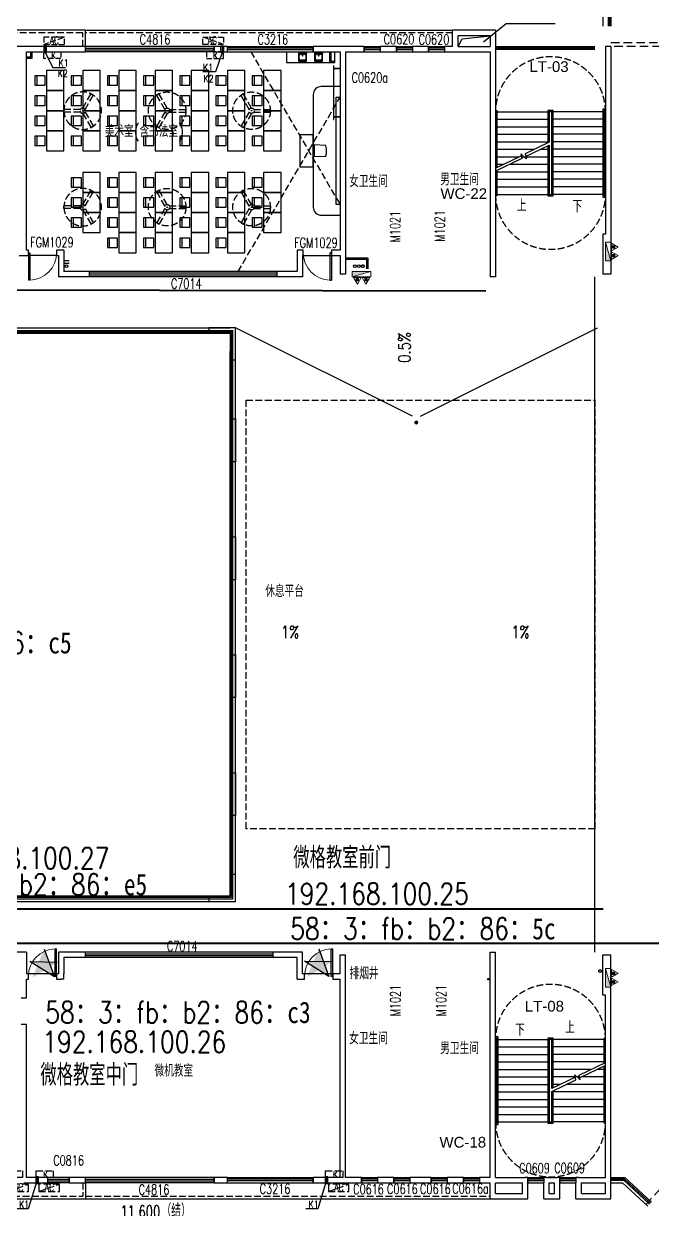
# Model space of a CAD drawing. Extents: x 447078 to 1776277, y 243534 to 519428.
# Drawn here: x 1266896 to 1290342, y 382452 to 426688 of the extents above; entities that cross this region are included whole.
import ezdxf

# ---------------------------------------------------------------- set-up
doc = ezdxf.new("R2010")
doc.units = 0
doc.header["$LTSCALE"] = 1000
doc.header["$MEASUREMENT"] = 0
for name, pattern in [('AP-02-RETAIL$0$DASH', [0.35, 0.25, -0.1]), ('CCDID0GLB00001', [30, 26.5, -1.5, 0.5, -1.5]), ('DASH', [0.35, 0.25, -0.1]), ('HIDDEN2', [4.7625, 3.175, -1.5875]), ('HIDDEN3', [1.905, 1.27, -0.635])]:
    doc.linetypes.add(name, pattern=pattern)
for name, color, linetype, lineweight in [('1#2#四层消火栓$0$P-HUDR-MISC', 13, 'Continuous', 25), ('1#2#四层消火栓$0$体育文娱中心3F消火栓$0$P-HUDR-MISC', 13, 'Continuous', 20), ('A桥架图层', 2, 'Continuous', 40), ('A门禁安装位置', 1, 'Continuous', 30)]:
    doc.layers.add(name, color=color, linetype=linetype, lineweight=lineweight)
for name, color, linetype in [('A-DOOR', 2, 'Continuous'), ('A-DRAI', 61, 'Continuous'), ('A-EQPM-MECH', 191, 'Continuous'), ('A-FIXT', 211, 'Continuous'), ('A-FIXT-DASH', 211, 'HIDDEN3'), ('A-FURN', 251, 'Continuous'), ('A-HOLE', 41, 'Continuous'), ('A-HOLE-DASH', 21, 'HIDDEN2'), ('A-HRAL', 104, 'Continuous'), ('A-HYDR', 1, 'CCDID0GLB00001'), ('A-OVER', 23, 'Continuous'), ('A-STRS', 2, 'Continuous'), ('A-WALL', 140, 'Continuous'), ('A-WIND', 2, 'Continuous'), ('A-WIND-IDEN', 4, 'Continuous'), ('G-0-XREF', 2, 'Continuous'), ('G-ANNO-NOTE', 80, 'Continuous'), ('X-连廊栏杆修改', 43, 'Continuous'), ('家具', 9, 'Continuous'), ('降板范围', 252, 'Continuous')]:
    doc.layers.add(name, color=color, linetype=linetype)
doc.styles.add('_TCH_DIM', font='SIMPLEX', dxfattribs={"bigfont": 'GBCBIG'})
doc.styles.add('_TCH_WINDOW', font='SIMPLEX', dxfattribs={"height": 3.5, "bigfont": 'GBCBIG'})
doc.styles.add('CCDI_T_G01', font='')
doc.styles.add('CCDI_T_G02', font='simplex.shx', dxfattribs={"width": 0.8, "bigfont": 'zjdz.shx'})
doc.styles.add('Note$0$CCDI-TOG-02', font='simplex.shx', dxfattribs={"width": 0.8, "bigfont": 'zjdz.shx'})
doc.styles.get('CCDI_T_G01').set_extended_font_data('Arial')

# ---------------------------------------------------------------- blocks, each defined once
blk = doc.blocks.new('3600-2')
at = {"layer": 'A-STRS'}
for p, q in [((-2050, -280), (-50, -280)), ((2050, -280), (50, -280)), ((-2050, -560), (-50, -560)), ((-2050, -840), (-50, -840)), ((2050, -560), (50, -560)), ((2050, -840), (50, -840)), ((-2050, -1120), (-50, -1120)), ((2050, -1120), (50, -1120)), ((-2050, -1400), (-50, -1400)), ((-2050, -1680), (-50, -1680)), ((1519, -1400), (50, -1400)), ((926, -1680), (50, -1680)), ((1083, -1680), (989, -1680)), ((2050, -1680), (1171, -1680)), ((2050, -1400), (1748, -1400)), ((-2050, -1960), (-50, -1960)), ((365, -1960), (50, -1960)), ((2050, -1960), (594, -1960)), ((-2050, -2240), (-50, -2240)), ((-2050, -2520), (-50, -2520)), ((2050, -2240), (50, -2240)), ((2050, -2520), (50, -2520)), ((-2050, -2800), (-50, -2800)), ((-2050, -3080), (-50, -3080)), ((2050, -2800), (50, -2800)), ((2050, -3080), (50, -3080)), ((-2050, -3360), (-50, -3360)), ((2050, -3360), (50, -3360))]:
    blk.add_line(p, q, dxfattribs=at)
for points in [[(-2050, -3460), (-1950, -3460), (-1950, -180), (-2050, -180)], [(-2050, -3410), (-2000, -3410), (-2000, -230), (-2050, -230)], [(100, -2088), (100, -230), (-100, -230), (-100, -3410), (100, -3410), (100, -2200)], [(50, -2113), (50, -280), (-50, -280), (-50, -3360), (50, -3360), (50, -2224)], [(2000, -1167), (2000, -230), (2050, -230)], [(50, -2224), (947, -1789), (912, -1605), (1105, -1793), (1071, -1617), (2050, -1142)], [(2050, -1254), (1091, -1719)], [(2050, -3410), (2000, -3410), (2000, -1278)], [(927, -1687), (50, -2113)]]:
    blk.add_lwpolyline(points, dxfattribs=at)
at = {"layer": 'A-STRS', "linetype": 'DASH'}
for centre, start, end in [((0, -280), 0, 180), ((0, -3360), 180, 0)]:
    blk.add_arc(centre, 2051, start, end, dxfattribs=at)
blk = doc.blocks.new('连廊2F')
at = {"layer": 'A-HRAL'}
for p, q in [((101066, 106373), (101066, 99123)), ((101116, 106373), (101116, 99123))]:
    blk.add_line(p, q, dxfattribs=at)
for points in [[(101166, 56123), (101665, 56123), (102644, 55209)], [(101166, 56073), (101646, 56073), (102610, 55173)]]:
    blk.add_lwpolyline(points, dxfattribs=at)
at = {"layer": 'A-OVER'}
blk.add_line((100866, 106373), (100866, 99123), dxfattribs=at)
at = {"layer": 'X-连廊栏杆修改'}
blk.add_line((101166, 106373), (101166, 99123), dxfattribs=at)
for points in [[(101166, 56173), (101685, 56173), (102678, 55246)], [(101166, 55973), (101606, 55973), (102542, 55100)]]:
    blk.add_lwpolyline(points, dxfattribs=at)
blk = doc.blocks.new('PSG-LG1')
at = {"layer": 'A-DRAI'}
for centre in [(34500, 8700), (34650, 8700), (43600, 8700), (54350, 8700), (54500, 8700), (23792, 5228), (18274, 2571), (29446, -4765), (29575, -4689), (35837, -15406), (35966, -15330)]:
    blk.add_circle(centre, 50, dxfattribs=at)
at = {"layer": 'A-HYDR'}
for centre in [(54650, 8700), (23663, 5151), (18145, 2495), (37450, -17600), (63500, -17600)]:
    blk.add_circle(centre, 50, dxfattribs=at)
at = {"layer": 'A-WALL'}
for points in [[(34800, 8500), (34800, 8900), (34400, 8900)], [(34750, 8500), (34750, 8850), (34400, 8850)], [(43700, 8900), (43500, 8900)], [(54850, 8600), (54850, 9000), (54000, 9000)], [(54800, 8600), (54800, 8950), (54000, 8950)], [(43700, 8800), (43500, 8800)], [(24013, 5143), (23626, 4914), (23473, 5172)], [(23988, 5186), (23643, 4982), (23516, 5198)], [(29591, -4513), (29203, -4741), (29330, -4957)], [(29616, -4556), (29272, -4759), (29373, -4931)], [(36128, -15402), (35740, -15630), (35613, -15415)], [(36103, -15358), (35758, -15562), (35656, -15389)], [(36128, -15402), (36103, -15358)]]:
    blk.add_lwpolyline(points, dxfattribs=at)
blk = doc.blocks.new('CHAIR4')
at = {"layer": 'A-FURN'}
for p, q in [((-449, 226), (0, 248)), ((0, 248), (0, -248)), ((-449, -226), (0, -248))]:
    blk.add_line(p, q, dxfattribs=at)
for centre, radius, start, end in [((267, 0), 767, 164.2925, 195.7075), ((-447, 201), 25, 92.8624, 164.2925), ((-447, -201), 25, 195.7075, 267.1376)]:
    blk.add_arc(centre, radius, start, end, dxfattribs=at)
blk = doc.blocks.new('YZ')
at = {"layer": 'A-FURN'}
blk.add_line((85, 175), (85, -175), dxfattribs=at)
blk.add_lwpolyline([(0, -175), (0, 175), (380, 175), (380, -175)], close=True, dxfattribs=at)
blk = doc.blocks.new('dfc-1')
at = {"layer": 'A-FURN', "linetype": 'DASH'}
for p, q in [((0, 100), (306, 630)), ((87, 50), (392, 580)), ((-87, 50), (-698, 50)), ((-87, -50), (-698, -50)), ((0, -100), (306, -630)), ((87, -50), (392, -580))]:
    blk.add_line(p, q, dxfattribs=at)
for radius in [700, 100, 10]:
    blk.add_circle((0, 0), radius, dxfattribs=at)
for start, end in [(55.904, 64.096), (175.904, 184.096), (295.904, 304.096)]:
    blk.add_arc((0, 0), 700, start, end, dxfattribs=at)
blk = doc.blocks.new('JSJ-JS')
at = {"layer": 'A-FURN'}
for points in [[(-6750, 3400), (-6100, 3400), (-6100, 2650), (-6750, 2650)], [(-5400, 3400), (-4750, 3400), (-4750, 2650), (-5400, 2650)], [(-4050, 3400), (-3400, 3400), (-3400, 2650), (-4050, 2650)], [(-2700, 3400), (-2050, 3400), (-2050, 2650), (-2700, 2650)], [(-8100, 2650), (-7450, 2650), (-7450, 1900), (-8100, 1900)], [(-6750, 2650), (-6100, 2650), (-6100, 1900), (-6750, 1900)], [(-5400, 2650), (-4750, 2650), (-4750, 1900), (-5400, 1900)], [(-4050, 2650), (-3400, 2650), (-3400, 1900), (-4050, 1900)], [(-2700, 2650), (-2050, 2650), (-2050, 1900), (-2700, 1900)], [(-1350, 2650), (-700, 2650), (-700, 1900), (-1350, 1900)], [(-8100, 1900), (-7450, 1900), (-7450, 1150), (-8100, 1150)], [(-6750, 1900), (-6100, 1900), (-6100, 1150), (-6750, 1150)], [(-5400, 1900), (-4750, 1900), (-4750, 1150), (-5400, 1150)], [(-4050, 1900), (-3400, 1900), (-3400, 1150), (-4050, 1150)], [(-2700, 1900), (-2050, 1900), (-2050, 1150), (-2700, 1150)], [(-1350, 1900), (-700, 1900), (-700, 1150), (-1350, 1150)], [(1500, 1600), (1350, 1600), (1350, -2400), (1500, -2400)], [(-8100, 1150), (-7450, 1150), (-7450, 400), (-8100, 400)], [(-6750, 1150), (-6100, 1150), (-6100, 400), (-6750, 400)], [(-5400, 1150), (-4750, 1150), (-4750, 400), (-5400, 400)], [(-4050, 1150), (-3400, 1150), (-3400, 400), (-4050, 400)], [(-2700, 1150), (-2050, 1150), (-2050, 400), (-2700, 400)], [(-1350, 1150), (-700, 1150), (-700, 400), (-1350, 400)], [(500, 200), (500, -1000), (0, -1000), (0, 200)], [(-9450, -400), (-8800, -400), (-8800, -1150), (-9450, -1150)], [(-8100, -400), (-7450, -400), (-7450, -1150), (-8100, -1150)], [(-6750, -400), (-6100, -400), (-6100, -1150), (-6750, -1150)], [(-5400, -400), (-4750, -400), (-4750, -1150), (-5400, -1150)], [(-4050, -400), (-3400, -400), (-3400, -1150), (-4050, -1150)], [(-2700, -400), (-2050, -400), (-2050, -1150), (-2700, -1150)], [(-1350, -400), (-700, -400), (-700, -1150), (-1350, -1150)], [(-9450, -1150), (-8800, -1150), (-8800, -1900), (-9450, -1900)], [(-8100, -1150), (-7450, -1150), (-7450, -1900), (-8100, -1900)], [(-6750, -1150), (-6100, -1150), (-6100, -1900), (-6750, -1900)], [(-5400, -1150), (-4750, -1150), (-4750, -1900), (-5400, -1900)], [(-4050, -1150), (-3400, -1150), (-3400, -1900), (-4050, -1900)], [(-2700, -1150), (-2050, -1150), (-2050, -1900), (-2700, -1900)], [(-1350, -1150), (-700, -1150), (-700, -1900), (-1350, -1900)], [(1250, -3575), (1250, -1575), (1270, -1575), (1270, -3575)], [(1500, -1685), (1500, -1665), (1270, -1665), (1270, -1685)], [(-9450, -1900), (-8800, -1900), (-8800, -2650), (-9450, -2650)], [(-8100, -1900), (-7450, -1900), (-7450, -2650), (-8100, -2650)], [(-6750, -1900), (-6100, -1900), (-6100, -2650), (-6750, -2650)], [(-5400, -1900), (-4750, -1900), (-4750, -2650), (-5400, -2650)], [(-4050, -1900), (-3400, -1900), (-3400, -2650), (-4050, -2650)], [(-2700, -1900), (-2050, -1900), (-2050, -2650), (-2700, -2650)], [(-1350, -1900), (-700, -1900), (-700, -2650), (-1350, -2650)], [(-9450, -2650), (-8800, -2650), (-8800, -3400), (-9450, -3400)], [(-8100, -2650), (-7450, -2650), (-7450, -3400), (-8100, -3400)], [(-6750, -2650), (-6100, -2650), (-6100, -3400), (-6750, -3400)], [(-5400, -2650), (-4750, -2650), (-4750, -3400), (-5400, -3400)], [(-4050, -2650), (-3400, -2650), (-3400, -3400), (-4050, -3400)], [(-2700, -2650), (-2050, -2650), (-2050, -3400), (-2700, -3400)], [(-1350, -2650), (-700, -2650), (-700, -3400), (-1350, -3400)], [(1500, -3485), (1500, -3465), (1270, -3465), (1270, -3485)]]:
    blk.add_lwpolyline(points, close=True, dxfattribs=at)
at = {"layer": '家具', "linetype": 'DASH'}
for points in [[(-2302, 4100), (1500, -2400)], [(-1834, -4100), (1500, 1600)]]:
    blk.add_lwpolyline(points, dxfattribs=at)
at = {"layer": '家具'}
blk.add_lwpolyline([(1500, -2800), (800, -2800, -0.414214), (500, -2500), (500, 1700, -0.414214), (800, 2000), (1500, 2000)], format="xyb", dxfattribs=at)
at = {"layer": 'A-FURN'}
for name, p in [('YZ', (-7180, 3025)), ('YZ', (-5830, 3025)), ('YZ', (-4480, 3025)), ('YZ', (-3130, 3025)), ('dfc-1', (-8100, 1700)), ('YZ', (-8530, 2275)), ('YZ', (-7180, 2275)), ('YZ', (-5830, 2275)), ('YZ', (-4480, 2275)), ('YZ', (-3130, 2275)), ('YZ', (-1780, 2275)), ('YZ', (-8530, 1525)), ('YZ', (-7180, 1525)), ('YZ', (-5830, 1525)), ('YZ', (-4480, 1525)), ('YZ', (-3130, 1525)), ('YZ', (-1780, 1525)), ('YZ', (-8530, 775)), ('YZ', (-7180, 775)), ('YZ', (-5830, 775)), ('YZ', (-4480, 775)), ('YZ', (-3130, 775)), ('YZ', (-1780, 775)), ('YZ', (-9880, -775)), ('YZ', (-8530, -775)), ('YZ', (-7180, -775)), ('YZ', (-5830, -775)), ('YZ', (-4480, -775)), ('YZ', (-3130, -775)), ('YZ', (-1780, -775)), ('dfc-1', (-8100, -1900)), ('YZ', (-9880, -1525)), ('YZ', (-8530, -1525)), ('YZ', (-7180, -1525)), ('YZ', (-5830, -1525)), ('YZ', (-4480, -1525)), ('YZ', (-3130, -1525)), ('YZ', (-1780, -1525)), ('YZ', (-9880, -2275)), ('YZ', (-8530, -2275)), ('YZ', (-7180, -2275)), ('YZ', (-5830, -2275)), ('YZ', (-4480, -2275)), ('YZ', (-3130, -2275)), ('YZ', (-1780, -2275)), ('YZ', (-9880, -3025)), ('YZ', (-8530, -3025)), ('YZ', (-7180, -3025)), ('YZ', (-5830, -3025)), ('YZ', (-4480, -3025)), ('YZ', (-3130, -3025)), ('YZ', (-1780, -3025))]:
    blk.add_blockref(name, p, dxfattribs=at)
at = {"layer": 'A-FURN', "xscale": -1}
for p in [(-4950, 1700), (-1800, 1700), (-4950, -1900), (-1800, -1900)]:
    blk.add_blockref('dfc-1', p, dxfattribs=at)
at = {"layer": 'A-FURN', "extrusion": (0, 0, -1), "xscale": 0.9000000059604611, "yscale": 0.9000000059604611, "zscale": -0.9000000059604613, "rotation": 359.9999175806988}
blk.add_blockref('CHAIR4', (-550, -400), dxfattribs=at)
blk = doc.blocks.new('sinks')
at = {"layer": 'A-FURN'}
for p, q in [((101861908, 17372404), (101861908, 17372383)), ((101861908, 17372154), (101861908, 17372383)), ((101861921, 17372192), (101861921, 17372404)), ((101861934, 17372336), (101861933, 17372330)), ((101861933, 17372330), (101861933, 17372324)), ((101861935, 17372342), (101861934, 17372336)), ((101861937, 17372348), (101861935, 17372342)), ((101861939, 17372353), (101861937, 17372348)), ((101861942, 17372358), (101861939, 17372353)), ((101861944, 17372361), (101861942, 17372358)), ((101861947, 17372364), (101861944, 17372361)), ((101861950, 17372366), (101861947, 17372364)), ((101861953, 17372368), (101861950, 17372366)), ((101861956, 17372370), (101861953, 17372368)), ((101861961, 17372371), (101861956, 17372370)), ((101861966, 17372372), (101861961, 17372371)), ((101861971, 17372373), (101861966, 17372372)), ((101861976, 17372374), (101861971, 17372373)), ((101861981, 17372374), (101861976, 17372374)), ((101861986, 17372374), (101861981, 17372374)), ((101861991, 17372375), (101861986, 17372374)), ((101861997, 17372375), (101861991, 17372375)), ((101862002, 17372375), (101861997, 17372375)), ((101862007, 17372376), (101862002, 17372375)), ((101862012, 17372376), (101862007, 17372376)), ((101862017, 17372376), (101862012, 17372376)), ((101862021, 17372376), (101862017, 17372376)), ((101862026, 17372376), (101862021, 17372376)), ((101862031, 17372376), (101862026, 17372376)), ((101862034, 17372376), (101862031, 17372376)), ((101862036, 17372376), (101862034, 17372376)), ((101862038, 17372376), (101862036, 17372376)), ((101862041, 17372376), (101862038, 17372376)), ((101862043, 17372376), (101862041, 17372376)), ((101862047, 17372376), (101862043, 17372376)), ((101862051, 17372376), (101862047, 17372376)), ((101862055, 17372376), (101862051, 17372376)), ((101862059, 17372376), (101862055, 17372376)), ((101862063, 17372375), (101862059, 17372376)), ((101862067, 17372375), (101862063, 17372375)), ((101862072, 17372374), (101862067, 17372375)), ((101862077, 17372374), (101862072, 17372374)), ((101862082, 17372373), (101862077, 17372374)), ((101862087, 17372373), (101862082, 17372373)), ((101862091, 17372373), (101862087, 17372373)), ((101862094, 17372372), (101862091, 17372373)), ((101862098, 17372371), (101862094, 17372372)), ((101862102, 17372371), (101862098, 17372371)), ((101862106, 17372369), (101862102, 17372371)), ((101862108, 17372368), (101862106, 17372369)), ((101862111, 17372367), (101862108, 17372368)), ((101862113, 17372365), (101862111, 17372367)), ((101862115, 17372363), (101862113, 17372365)), ((101862117, 17372361), (101862115, 17372363)), ((101862120, 17372359), (101862117, 17372361)), ((101862122, 17372357), (101862120, 17372359)), ((101862123, 17372354), (101862122, 17372357)), ((101862125, 17372352), (101862123, 17372354)), ((101862127, 17372349), (101862125, 17372352)), ((101862128, 17372345), (101862127, 17372349)), ((101862129, 17372342), (101862128, 17372345)), ((101862130, 17372338), (101862129, 17372342)), ((101862130, 17372334), (101862130, 17372338)), ((101862131, 17372330), (101862130, 17372334)), ((101862132, 17372326), (101862131, 17372330)), ((101862145, 17372192), (101862145, 17372404)), ((101862158, 17372404), (101862158, 17372154)), ((101862158, 17372154), (101861908, 17372154)), ((101861933, 17372318), (101861932, 17372312)), ((101861932, 17372312), (101861932, 17372306)), ((101861932, 17372306), (101861932, 17372300)), ((101861932, 17372300), (101861932, 17372294)), ((101861932, 17372294), (101861932, 17372287)), ((101861932, 17372287), (101861932, 17372281)), ((101861932, 17372281), (101861932, 17372275)), ((101861932, 17372275), (101861932, 17372269)), ((101861932, 17372269), (101861932, 17372263)), ((101861932, 17372263), (101861932, 17372257)), ((101861932, 17372257), (101861933, 17372252)), ((101861933, 17372324), (101861933, 17372318)), ((101861933, 17372252), (101861933, 17372246)), ((101861933, 17372246), (101861933, 17372240)), ((101861933, 17372240), (101861934, 17372236)), ((101861934, 17372236), (101861934, 17372232)), ((101861934, 17372232), (101861934, 17372228)), ((101861934, 17372228), (101861935, 17372224)), ((101861935, 17372224), (101861935, 17372220)), ((101861935, 17372220), (101861935, 17372217)), ((101861935, 17372217), (101861936, 17372214)), ((101861936, 17372214), (101861937, 17372211)), ((101861937, 17372211), (101861938, 17372208)), ((101861938, 17372208), (101861939, 17372206)), ((101861939, 17372206), (101861940, 17372204)), ((101861940, 17372204), (101861941, 17372202)), ((101861941, 17372202), (101861943, 17372200)), ((101861943, 17372200), (101861944, 17372199)), ((101861944, 17372199), (101861946, 17372197)), ((101861946, 17372197), (101861948, 17372195)), ((101862033, 17372167), (101861946, 17372167)), ((101861948, 17372195), (101861950, 17372193)), ((101861950, 17372193), (101861953, 17372191)), ((101861953, 17372191), (101861955, 17372190)), ((101861955, 17372190), (101861958, 17372189)), ((101861958, 17372189), (101861962, 17372187)), ((101861962, 17372187), (101861965, 17372186)), ((101861965, 17372186), (101861969, 17372186)), ((101861969, 17372186), (101861973, 17372185)), ((101861973, 17372185), (101861977, 17372185)), ((101861977, 17372185), (101861980, 17372184)), ((101861980, 17372184), (101861983, 17372184)), ((101861983, 17372184), (101861986, 17372183)), ((101861986, 17372183), (101861989, 17372183)), ((101861989, 17372183), (101861992, 17372182)), ((101861992, 17372182), (101861997, 17372182)), ((101861997, 17372182), (101862001, 17372182)), ((101862001, 17372182), (101862005, 17372181)), ((101862005, 17372181), (101862009, 17372181)), ((101862009, 17372181), (101862014, 17372181)), ((101862014, 17372181), (101862017, 17372181)), ((101862017, 17372181), (101862021, 17372181)), ((101862021, 17372181), (101862024, 17372180)), ((101862024, 17372180), (101862028, 17372180)), ((101862028, 17372180), (101862031, 17372180)), ((101862031, 17372180), (101862037, 17372180)), ((101862033, 17372167), (101862119, 17372167)), ((101862037, 17372180), (101862043, 17372180)), ((101862043, 17372180), (101862050, 17372180)), ((101862050, 17372180), (101862056, 17372181)), ((101862056, 17372181), (101862062, 17372181)), ((101862062, 17372181), (101862068, 17372182)), ((101862068, 17372182), (101862073, 17372183)), ((101862073, 17372183), (101862079, 17372183)), ((101862079, 17372183), (101862085, 17372184)), ((101862085, 17372184), (101862090, 17372185)), ((101862090, 17372185), (101862094, 17372185)), ((101862094, 17372185), (101862097, 17372185)), ((101862097, 17372185), (101862101, 17372186)), ((101862101, 17372186), (101862104, 17372187)), ((101862104, 17372187), (101862107, 17372188)), ((101862107, 17372188), (101862110, 17372189)), ((101862110, 17372189), (101862112, 17372190)), ((101862112, 17372190), (101862114, 17372192)), ((101862114, 17372192), (101862116, 17372193)), ((101862116, 17372193), (101862119, 17372195)), ((101862119, 17372195), (101862120, 17372197)), ((101862120, 17372197), (101862122, 17372198)), ((101862122, 17372198), (101862124, 17372200)), ((101862124, 17372200), (101862125, 17372202)), ((101862125, 17372202), (101862127, 17372204)), ((101862127, 17372204), (101862128, 17372207)), ((101862128, 17372207), (101862129, 17372210)), ((101862129, 17372210), (101862130, 17372212)), ((101862130, 17372215), (101862131, 17372218)), ((101862130, 17372212), (101862130, 17372215)), ((101862131, 17372222), (101862132, 17372226)), ((101862131, 17372218), (101862131, 17372222)), ((101862132, 17372321), (101862132, 17372326)), ((101862132, 17372317), (101862132, 17372321)), ((101862133, 17372312), (101862132, 17372317)), ((101862132, 17372234), (101862133, 17372238)), ((101862132, 17372230), (101862132, 17372234)), ((101862132, 17372226), (101862132, 17372230)), ((101862133, 17372307), (101862133, 17372312)), ((101862134, 17372300), (101862133, 17372307)), ((101862133, 17372252), (101862134, 17372255)), ((101862133, 17372248), (101862133, 17372252)), ((101862133, 17372245), (101862133, 17372248)), ((101862133, 17372241), (101862133, 17372245)), ((101862133, 17372238), (101862133, 17372241)), ((101862134, 17372292), (101862134, 17372300)), ((101862134, 17372284), (101862134, 17372292)), ((101862134, 17372276), (101862134, 17372284)), ((101862134, 17372268), (101862134, 17372276)), ((101862134, 17372266), (101862134, 17372268)), ((101862134, 17372263), (101862134, 17372266)), ((101862134, 17372260), (101862134, 17372263)), ((101862134, 17372258), (101862134, 17372260)), ((101862134, 17372255), (101862134, 17372258))]:
    blk.add_line(p, q, dxfattribs=at)
blk.add_lwpolyline([(101862158, 17372404), (101861908, 17372404)], dxfattribs=at)
for centre, radius in [((101862033, 17372330), 12.8), ((101862132, 17372383), 7.65)]:
    blk.add_circle(centre, radius, dxfattribs=at)
for centre, start, end in [((101861946, 17372192), 180, 270), ((101862119, 17372192), 270, 0)]:
    blk.add_arc(centre, 25.7, start, end, dxfattribs=at)
blk = doc.blocks.new('KTXT')
at = {"layer": 'A-EQPM-MECH', "linetype": 'DASH'}
blk.add_line((340603, 544837), (341368, 545104), dxfattribs=at)
for points in [[(341135, 545355), (340497, 545355), (340497, 545605), (341135, 545605)], [(340603, 544837), (341368, 544837), (341368, 545104), (340603, 545104)]]:
    blk.add_lwpolyline(points, close=True, dxfattribs=at)
at = {"layer": 'A-EQPM-MECH'}
blk.add_lwpolyline([(340486, 545130), (340586, 545130), (340586, 545380), (340486, 545380)], close=True, dxfattribs=at)
blk.add_lwpolyline([(340536, 545130), (340536, 545380)], dxfattribs=at)
at = {"layer": 'A-FIXT-DASH'}
blk.add_lwpolyline([(340536, 545257), (340205, 544189), (339758, 544189)], dxfattribs=at)
at = {"layer": 'A-EQPM-MECH', "style": 'Note$0$CCDI-TOG-02', "text_generation_flag": 4, "width": 0.8}
blk.add_text('K', height=200, dxfattribs=at).set_placement((340774, 545575))
at = {"layer": 'A-EQPM-MECH', "style": '_TCH_DIM', "width": 0.705882}
blk.add_text('AC', height=297.5, dxfattribs=at).set_placement((340820, 544837))
at = {"layer": 'A-FIXT-DASH', "style": 'CCDI_T_G02', "width": 0.8}
blk.add_text('K1', height=265.8, dxfattribs=at).set_placement((339862, 544216))
blk = doc.blocks.new('KT-SWSN')
at = {"layer": 'A-EQPM-MECH', "linetype": 'DASH', "ltscale": 0.8}
blk.add_line((934546, 493315), (935311, 493581), dxfattribs=at)
for points in [[(934546, 493315), (935311, 493315), (935311, 493581), (934546, 493581)], [(935183, 492788), (934546, 492788), (934546, 493038), (935183, 493038)]]:
    blk.add_lwpolyline(points, close=True, dxfattribs=at)
at = {"layer": 'A-EQPM-MECH'}
blk.add_lwpolyline([(934546, 493013), (934646, 493013), (934646, 493263), (934546, 493263)], close=True, dxfattribs=at)
blk.add_lwpolyline([(934596, 493263), (934596, 493013)], dxfattribs=at)
at = {"layer": 'A-FIXT-DASH'}
blk.add_lwpolyline([(934596, 493013), (934887, 492446), (935357, 492446)], dxfattribs=at)
at = {"layer": 'A-EQPM-MECH', "style": '_TCH_DIM', "width": 0.705882}
blk.add_text('AC', height=297.5, dxfattribs=at).set_placement((934762, 493315))
at = {"layer": 'A-EQPM-MECH', "style": 'Note$0$CCDI-TOG-02', "text_generation_flag": 4, "width": 0.8}
blk.add_text('K', height=200, dxfattribs=at).set_placement((934822, 493006))
at = {"layer": 'A-FIXT-DASH', "style": 'CCDI_T_G02', "width": 0.8}
blk.add_text('K1', height=265.8, dxfattribs=at).set_placement((935094, 492483))
blk = doc.blocks.new('bc-kty')
at = {"layer": 'A-EQPM-MECH', "linetype": 'DASH', "ltscale": 0.8}
blk.add_line((100, 176), (-665, 443), dxfattribs=at)
for points in [[(100, 176), (-665, 176), (-665, 443), (100, 443)], [(-538, -350), (100, -350), (100, -100), (-538, -100)]]:
    blk.add_lwpolyline(points, close=True, dxfattribs=at)
at = {"layer": 'A-EQPM-MECH'}
blk.add_lwpolyline([(100, -125), (0, -125), (0, 125), (100, 125)], close=True, dxfattribs=at)
blk.add_lwpolyline([(50, 125), (50, -125)], dxfattribs=at)
at = {"layer": 'A-FIXT-DASH'}
blk.add_lwpolyline([(50, -125), (-194, -849), (-664, -849)], dxfattribs=at)
at = {"layer": 'A-EQPM-MECH', "style": '_TCH_DIM', "width": 0.705882}
blk.add_text('AC', height=297.5, dxfattribs=at).set_placement((-487, 176))
at = {"layer": 'A-EQPM-MECH', "style": 'Note$0$CCDI-TOG-02', "text_generation_flag": 4, "width": 0.8}
blk.add_text('K', height=200, dxfattribs=at).set_placement((-284, -132))
at = {"layer": 'A-FIXT-DASH', "style": 'CCDI_T_G02', "width": 0.8}
blk.add_text('K1', height=265.8, dxfattribs=at).set_placement((-664, -812))
blk = doc.blocks.new('DI LOU')
at = {"layer": 'A-FIXT'}
h = blk.add_hatch(dxfattribs=at)
h.set_pattern_fill('ANSI31', color=256, scale=10)
h.set_pattern_definition([(45, (-842091.153, -1894175.001), (-11.22532015, 11.22532015), [])])
h.paths.add_polyline_path([(-50, 0, 1), (50, 0, 1)])
blk.add_circle((0, 0), 50, dxfattribs=at)
blk = doc.blocks.new('200X1200')
at = {"layer": 'X-连廊栏杆修改'}
blk.add_lwpolyline([(-800, 200), (800, 200), (800, 0), (-800, 0)], close=True, dxfattribs=at)
blk = doc.blocks.new('$TCHSYS$WIN2D')
for p, q in [((-0.5, 0.5), (0.5, 0.5)), ((-0.5, 0.5), (-0.5, -0.5)), ((0.5, 0.5), (0.5, -0.5)), ((0.5, 0.1667), (-0.5, 0.1667)), ((0.5, -0.1667), (-0.5, -0.1667)), ((-0.5, -0.5), (0.5, -0.5))]:
    blk.add_line(p, q)
blk = doc.blocks.new('$DorLib2D$00000001')
for p, q in [((0.45, 0.975), (0.5, 0.975)), ((0.45, 0), (0.45, 0.975)), ((0.5, 0), (0.5, 0.975)), ((0.5, 0), (0.45, 0))]:
    blk.add_line(p, q)
at = {"lineweight": 13}
blk.add_arc((0.475, 0), 0.975, 91.4693, 180, dxfattribs=at)
blk = doc.blocks.new('1#2#四层消火栓$0$体育文娱中心3F消火栓$0$A$C59133534')
at = {"layer": '1#2#四层消火栓$0$体育文娱中心3F消火栓$0$P-HUDR-MISC', "ltscale": 5}
blk.add_hatch(color=256, dxfattribs=at).paths.add_polyline_path([(50, 0), (-650, 200), (-650, 0)])
at = {"layer": '1#2#四层消火栓$0$体育文娱中心3F消火栓$0$P-HUDR-MISC'}
h = blk.add_hatch(dxfattribs=at)
h.set_pattern_fill('JIS_WOOD', color=256, scale=20, style=0)
h.set_pattern_definition([(45, (39.371, -152.983), (-10, 10), [])])
h.paths.add_polyline_path([(-410.5, 259), (-410.5, 350), (-501.5, 350), (-501.5, 259)])
h = blk.add_hatch(dxfattribs=at)
h.set_pattern_fill('JIS_WOOD', color=256, scale=20, style=0)
h.set_pattern_definition([(45, (360.371, -152.983), (-10, 10), [])])
h.paths.add_polyline_path([(-89.5, 259), (-89.5, 350), (-180.5, 350), (-180.5, 259)])
for p, q in [((-456, 469), (-595, 228)), ((-456, 469), (-317, 228)), ((-135, 469), (-274, 228)), ((-135, 469), (4, 228)), ((-650, 200), (50, 0)), ((-595, 228), (-317, 228)), ((-501.5, 259), (-501.5, 350)), ((-501.5, 350), (-410.5, 350)), ((-501.5, 259), (-410.5, 259)), ((-410.5, 259), (-410.5, 350)), ((-274, 228), (4, 228)), ((-180.5, 259), (-180.5, 350)), ((-180.5, 350), (-89.5, 350)), ((-180.5, 259), (-89.5, 259)), ((-89.5, 259), (-89.5, 350))]:
    blk.add_line(p, q, dxfattribs=at)
at = {"layer": '1#2#四层消火栓$0$体育文娱中心3F消火栓$0$P-HUDR-MISC', "ltscale": 5}
blk.add_lwpolyline([(-650, 200), (50, 200), (50, 0), (-650, 0)], close=True, dxfattribs=at)
blk = doc.blocks.new('1#2#四层消火栓')
at = {"layer": '1#2#四层消火栓$0$P-HUDR-MISC', "ltscale": 0.1, "xscale": -1}
for p, rotation in [((1288596, 418491), 270), ((1279796, 417441), 180), ((1288596, 391391), 270)]:
    blk.add_blockref('1#2#四层消火栓$0$体育文娱中心3F消火栓$0$A$C59133534', p, dxfattribs=dict(at, rotation=rotation))
blk = doc.blocks.new('门禁点位')
at = {"layer": 'A门禁安装位置'}
h = blk.add_hatch(color=256, dxfattribs=at)
h.paths.add_polyline_path([(-211491, 79015), (-211665, 79485), (-211858, 79022)])
h.paths.add_polyline_path([(-211858, 79022), (-211926, 78858), (-211670, 78698), (-211429, 78847), (-211491, 79015)])
h.paths.add_polyline_path([(-211429, 78847), (-211165, 79009), (-211491, 79015), (-211429, 78847)])
h.paths.add_polyline_path([(-211670, 78698), (-211285, 78457), (-211429, 78847)])
h.paths.add_polyline_path([(-211926, 78858), (-212105, 78430), (-211670, 78698)])
h.paths.add_polyline_path([(-211858, 79022), (-212198, 79028), (-211926, 78858)])
for p, q in [((-211665, 79485), (-211285, 78457)), ((-212198, 79028), (-211165, 79009)), ((-211285, 78457), (-212198, 79028))]:
    blk.add_line(p, q, dxfattribs=at)

msp = doc.modelspace()

# ---------------------------------------------------------------- linework, layer by layer
at = {"layer": 'A-DOOR'}
for p, q in [((1268120.6, 418041.4), (1267070.6, 418041.4)), ((1277320.6, 418041.4), (1278370.6, 418041.4)), ((1268120.6, 391241.4), (1267070.6, 391241.4)), ((1278420.6, 391241.4), (1277370.6, 391241.4))]:
    msp.add_line(p, q, dxfattribs=at)
at = {"layer": 'A-FIXT'}
for p, q in [((1281395, 412041.7), (1274795.6, 415341.4)), ((1281695, 412041.7), (1288294.5, 415341.4)), ((1284295.7, 391053.2), (1284195.7, 391053.2)), ((1284195.7, 391053.2), (1284195.7, 391028.2)), ((1284295.7, 391028.2), (1284295.7, 391053.2)), ((1284195.7, 391028.2), (1284295.7, 391028.2))]:
    msp.add_line(p, q, dxfattribs=at)
msp.add_lwpolyline([(1288195.6, 392041.4), (1288195.6, 417241.4)], dxfattribs=at)
for points in [[(1281449.4, 414921.5, 0, 0, 0), (1281449.4, 413903.9, 60, 0, 0), (1281449.4, 413723.9, 0, 0, 0)], [(1276189.9, 403636.9, 0, 0, 0), (1277207.5, 403636.9, 60, 0, 0), (1277387.5, 403636.9, 0, 0, 0)], [(1285966.5, 403636.9, 0, 0, 0), (1284948.9, 403636.9, 60, 0, 0), (1284768.9, 403636.9, 0, 0, 0)]]:
    msp.add_lwpolyline(points, format="xyseb", dxfattribs=at)
at = {"layer": 'A-FURN'}
msp.add_lwpolyline([(1276695.6, 425641.4), (1276695.6, 425241.4), (1278495.6, 425241.4), (1278495.6, 425641.4)], dxfattribs=at)
at = {"layer": 'A-HOLE'}
msp.add_lwpolyline([(1283095.6, 425841.5), (1283245, 426128.1), (1284295.6, 426241.4)], dxfattribs=at)
at = {"layer": 'A-HOLE-DASH', "ltscale": 0.1}
for points in [[(1288795.6, 425991.4), (1292095.6, 425991.4)], [(1292095.6, 425841.4), (1288795.6, 425841.4)], [(1290098, 382636.2), (1292695.6, 385419.6)]]:
    msp.add_lwpolyline(points, dxfattribs=at)
at = {"layer": 'A-HRAL'}
for points in [[(1284495.6, 425791.4), (1288195.6, 425791.4)], [(1284495.6, 425741.4), (1288195.6, 425741.4)], [(1258195.6, 415241.4), (1274695.6, 415241.4)], [(1258195.6, 415191.4), (1274645.6, 415191.4)], [(1274645.6, 394091.4), (1274645.6, 415191.4)], [(1274695.6, 394041.4), (1274695.6, 415241.4)]]:
    msp.add_lwpolyline(points, dxfattribs=at)
for points in [[(1254515.6, 411941.4), (1254066, 411941.4, 0.5804224), (1253635.3, 411187.4), (1263746.1, 394041.4), (1274695.6, 394041.4)], [(1254515.6, 411891.4), (1254066, 411891.4, 0.5804224), (1253678.4, 411212.8), (1263774.7, 394091.4), (1274645.6, 394091.4)]]:
    msp.add_lwpolyline(points, format="xyb", dxfattribs=at)
at = {"layer": 'A-OVER'}
for p, q in [((1269195.6, 426441.4), (1235295.9, 426441.4)), ((1269195.6, 425841.4), (1269195.6, 426441.4)), ((1269195.6, 426441.4), (1282895.6, 426441.4)), ((1274595.6, 415141.4), (1274595.6, 394141.4))]:
    msp.add_line(p, q, dxfattribs=at)
at = {"layer": 'A-OVER', "linetype": 'AP-02-RETAIL$0$DASH'}
for p, q in [((1269095.6, 426341.4), (1238995.6, 426341.4)), ((1269095.6, 425841.4), (1269095.6, 426341.4)), ((1282895.6, 426341.4), (1269195.6, 426341.4))]:
    msp.add_line(p, q, dxfattribs=at)
at = {"layer": 'A-OVER'}
for points in [[(1284495.6, 425841.4), (1288195.6, 425841.4)], [(1258195.6, 415341.4), (1274595.6, 415341.4)], [(1258195.6, 415141.4), (1274595.6, 415141.4)], [(1274595.6, 394141.4), (1274595.6, 414458.3)], [(1274795.6, 394141.4), (1274795.6, 414458.3)], [(1242110.5, 408681.9), (1257348.3, 382841.4), (1269195.6, 382841.4)], [(1269195.6, 383441.4), (1269195.6, 382841.4)], [(1269195.6, 382841.4), (1284295.6, 382841.4)]]:
    msp.add_lwpolyline(points, dxfattribs=at)
for points in [[(1254515.6, 412041.4), (1254066, 412041.4, 0.5804224), (1253549.2, 411136.6), (1263689, 393941.4), (1274595.6, 393941.4)], [(1254515.6, 411841.4), (1254066, 411841.4, 0.5804224), (1253721.5, 411238.2), (1263803.3, 394141.4), (1274595.6, 394141.4)]]:
    msp.add_lwpolyline(points, format="xyb", dxfattribs=at)
at = {"layer": 'A-OVER', "linetype": 'AP-02-RETAIL$0$DASH'}
for points in [[(1242196.6, 408732.7), (1257405.5, 382941.4), (1269095.6, 382941.4)], [(1269095.6, 383441.4), (1269095.6, 382941.4)], [(1269195.6, 382941.4), (1284295.6, 382941.4)]]:
    msp.add_lwpolyline(points, dxfattribs=at)
at = {"layer": 'A-WALL'}
for p, q in [((1282895.6, 425841.4), (1282895.6, 426441.4)), ((1284495.6, 426441.4), (1282895.6, 426441.4)), ((1284495.6, 426441.4), (1284495.6, 425741.4)), ((1283095.6, 425841.4), (1283095.6, 426241.4)), ((1284295.6, 426241.4), (1283095.6, 426241.4)), ((1284295.6, 426241.4), (1284295.6, 425841.4)), ((1266895.6, 425841.4), (1266495.6, 425841.4)), ((1269195.6, 425841.4), (1266895.6, 425841.4)), ((1266995.6, 418241.4), (1266995.6, 425641.4)), ((1266995.6, 425641.4), (1269195.6, 425641.4)), ((1269195.6, 425641.4), (1269195.6, 425841.4)), ((1274495.6, 425841.4), (1273995.6, 425841.4)), ((1273995.6, 425841.4), (1273995.6, 425641.4)), ((1273995.6, 425641.4), (1274495.6, 425641.4)), ((1274495.6, 425641.4), (1274495.6, 425841.4)), ((1278795.6, 425841.4), (1277695.6, 425841.4)), ((1277695.6, 425841.4), (1277695.6, 425641.4)), ((1277695.6, 425641.4), (1278695.6, 425641.4)), ((1278695.6, 425641.4), (1278695.6, 418241.4)), ((1279595.6, 425841.4), (1278795.6, 425841.4)), ((1278895.6, 425641.4), (1279595.6, 425641.4)), ((1278895.6, 425641.4), (1278895.6, 418141.4)), ((1280795.6, 425841.4), (1280195.6, 425841.4)), ((1280195.6, 425641.4), (1280795.6, 425641.4)), ((1280795.6, 425641.4), (1280795.6, 425841.4)), ((1281995.6, 425841.4), (1281395.6, 425841.4)), ((1281395.6, 425841.4), (1281395.6, 425641.4)), ((1281395.6, 425641.4), (1281995.6, 425641.4)), ((1281995.6, 425641.4), (1281995.6, 425841.4)), ((1282895.6, 425841.4), (1282595.6, 425841.4)), ((1282595.6, 425841.4), (1282595.6, 425641.4)), ((1282595.6, 425641.4), (1282995.6, 425641.4)), ((1282995.6, 425641.4), (1284295.6, 425641.4)), ((1283095.6, 425841.4), (1284295.6, 425841.4)), ((1284295.6, 425641.4), (1284295.6, 417241.4)), ((1284495.6, 425741.4), (1284495.6, 417241.4)), ((1288595.6, 425841.4), (1288595.6, 418841.4)), ((1288795.6, 425841.4), (1288595.6, 425841.4)), ((1288795.6, 425841.4), (1288795.6, 418841.4)), ((1288595.6, 418841.4), (1288495.6, 418841.4)), ((1288495.6, 418841.4), (1288495.6, 417341.4)), ((1288795.6, 418841.4), (1288795.6, 417341.4)), ((1266720.6, 418041.4), (1266895.6, 418041.4)), ((1266895.6, 418041.4), (1267070.6, 418041.4)), ((1267070.6, 418241.4), (1266995.6, 418241.4)), ((1267070.6, 418041.4), (1267070.6, 418241.4)), ((1268395.6, 418241.4), (1268120.6, 418241.4)), ((1268120.6, 418241.4), (1268120.6, 418041.4)), ((1268120.6, 418041.4), (1268195.6, 418041.4)), ((1268195.6, 418041.4), (1268195.6, 417241.4)), ((1268395.6, 418241.4), (1268395.6, 417441.4)), ((1277095.6, 418241.4), (1277095.6, 417441.4)), ((1277320.6, 418241.4), (1277095.6, 418241.4)), ((1277295.6, 418041.4), (1277295.6, 417241.4)), ((1277295.6, 418041.4), (1277320.6, 418041.4)), ((1277320.6, 418041.4), (1277320.6, 418241.4)), ((1278695.6, 418241.4), (1278370.6, 418241.4)), ((1278370.6, 418241.4), (1278370.6, 418041.4)), ((1278370.6, 418041.4), (1278695.6, 418041.4)), ((1278695.6, 418041.4), (1278695.6, 417341.4)), ((1278895.6, 418141.4), (1278895.6, 417341.4)), ((1269345.6, 417241.4), (1268195.6, 417241.4)), ((1269345.6, 417441.4), (1268395.6, 417441.4)), ((1269345.6, 417241.4, 1500), (1269345.6, 417441.4, 1500)), ((1276345.6, 417241.4, 1500), (1276345.6, 417441.4, 1500)), ((1277095.6, 417441.4), (1276345.6, 417441.4)), ((1277295.6, 417241.4), (1276345.6, 417241.4)), ((1278895.6, 417341.4), (1278695.6, 417341.4)), ((1284495.6, 417241.4), (1284295.6, 417241.4)), ((1288795.6, 417341.4), (1288495.6, 417341.4)), ((1266995.6, 392041.4), (1265495.6, 392041.4)), ((1266995.6, 392041.4), (1266995.6, 391241.4)), ((1268195.6, 392041.4), (1268195.6, 391241.4)), ((1269195.6, 392041.4), (1268195.6, 392041.4)), ((1276195.6, 391841.4, 1500), (1276195.6, 392041.4, 1500)), ((1277295.6, 392041.4), (1276195.6, 392041.4)), ((1277295.6, 391241.4), (1277295.6, 392041.4)), ((1278695.6, 391241.4), (1278695.6, 391941.4)), ((1278695.6, 391941.4), (1278895.6, 391941.4)), ((1278895.6, 391141.4), (1278895.6, 391941.4)), ((1284295.6, 383641.4), (1284295.6, 392041.4)), ((1284295.6, 392041.4), (1284495.6, 392041.4)), ((1284495.6, 383641.4), (1284495.6, 392041.4)), ((1288495.6, 390441.4), (1288495.6, 391941.4)), ((1288495.6, 391941.4), (1288795.6, 391941.4)), ((1288795.6, 390441.4), (1288795.6, 391941.4)), ((1268395.6, 391841.4), (1268395.6, 391241.4)), ((1269195.6, 391841.4), (1268395.6, 391841.4)), ((1277095.6, 391841.4), (1276195.6, 391841.4)), ((1277095.6, 391041.4), (1277095.6, 391841.4)), ((1267070.6, 391241.4), (1266995.6, 391241.4)), ((1267070.6, 391041.4), (1267070.6, 391241.4)), ((1268195.6, 391241.4), (1268120.6, 391241.4)), ((1268120.6, 391241.4), (1268120.6, 391041.4)), ((1268395.6, 391041.4), (1268395.6, 391241.4)), ((1277370.6, 391241.4), (1277295.6, 391241.4)), ((1277370.6, 391041.4), (1277370.6, 391241.4)), ((1278695.6, 391241.4), (1278420.6, 391241.4)), ((1278420.6, 391241.4), (1278420.6, 391041.4)), ((1278895.6, 383641.4), (1278895.6, 391141.4)), ((1266995.6, 390341.4), (1266995.6, 391041.4)), ((1266995.6, 391041.4), (1267070.6, 391041.4)), ((1268120.6, 391041.4), (1268295.6, 391041.4)), ((1268395.6, 391041.4), (1268295.6, 391041.4)), ((1277095.6, 391041.4), (1277370.6, 391041.4)), ((1278420.6, 391041.4), (1278695.6, 391041.4)), ((1278695.6, 383641.4), (1278695.6, 391041.4)), ((1266795.6, 390341.4), (1266995.6, 390341.4)), ((1288595.6, 390441.4), (1288495.6, 390441.4)), ((1288595.6, 383641.4), (1288595.6, 390441.4)), ((1288795.6, 383541.4), (1288795.6, 390441.4)), ((1266995.6, 389341.4), (1266795.6, 389341.4)), ((1266995.6, 383641.4), (1266995.6, 389341.4)), ((1267795.6, 383641.4), (1266995.6, 383641.4)), ((1267795.6, 383441.4), (1267795.6, 383641.4)), ((1269195.6, 383641.4), (1268595.6, 383641.4)), ((1268595.6, 383641.4), (1268595.6, 383441.4)), ((1269195.6, 383441.4), (1269195.6, 383641.4)), ((1274495.6, 383641.4), (1273995.6, 383641.4)), ((1273995.6, 383641.4), (1273995.6, 383441.4)), ((1274495.6, 383441.4), (1274495.6, 383641.4)), ((1278695.6, 383641.4), (1277695.6, 383641.4)), ((1277695.6, 383641.4), (1277695.6, 383441.4)), ((1279495.6, 383641.4), (1278895.6, 383641.4)), ((1279495.6, 383441.4), (1279495.6, 383641.4)), ((1280695.6, 383641.4), (1280095.6, 383641.4)), ((1280095.6, 383641.4), (1280095.6, 383441.4)), ((1280695.6, 383441.4), (1280695.6, 383641.4)), ((1282095.6, 383641.4), (1281295.6, 383641.4)), ((1281295.6, 383641.4), (1281295.6, 383441.4)), ((1282095.6, 383441.4), (1282095.6, 383641.4)), ((1283295.6, 383641.4), (1282695.6, 383641.4)), ((1282695.6, 383641.4), (1282695.6, 383441.4)), ((1283295.6, 383441.4), (1283295.6, 383641.4)), ((1284295.6, 383641.4), (1283895.6, 383641.4)), ((1283895.6, 383641.4), (1283895.6, 383441.4)), ((1284495.6, 383641.4), (1285595.6, 383641.4)), ((1285695.6, 383641.4), (1285595.6, 383641.4)), ((1285695.6, 383441.4), (1285695.6, 383641.4)), ((1286395.6, 383641.4), (1286295.6, 383641.4)), ((1286295.6, 383641.4), (1286295.6, 383441.4)), ((1286395.6, 383641.4), (1286795.6, 383641.4)), ((1286895.6, 383641.4), (1286795.6, 383641.4)), ((1286895.6, 383441.4), (1286895.6, 383641.4)), ((1287595.6, 383641.4), (1287495.6, 383641.4)), ((1287495.6, 383641.4), (1287495.6, 383441.4)), ((1287595.6, 383641.4), (1288595.6, 383641.4)), ((1288795.6, 382841.4), (1288795.6, 383541.4)), ((1266895.6, 383441.4), (1267795.6, 383441.4)), ((1268595.6, 383441.4), (1269195.6, 383441.4)), ((1273995.6, 383441.4), (1274495.6, 383441.4)), ((1277695.6, 383441.4), (1278795.6, 383441.4)), ((1278795.6, 383441.4), (1279495.6, 383441.4)), ((1280095.6, 383441.4), (1280695.6, 383441.4)), ((1281295.6, 383441.4), (1282095.6, 383441.4)), ((1282695.6, 383441.4), (1283295.6, 383441.4)), ((1283895.6, 383441.4), (1284295.6, 383441.4)), ((1284295.6, 382841.4), (1284295.6, 383441.4)), ((1284495.6, 383441.4), (1285495.6, 383441.4)), ((1284495.6, 383041.4), (1284495.6, 383441.4)), ((1285495.6, 383041.4), (1285495.6, 383441.4)), ((1285695.6, 382841.4), (1285695.6, 383441.4)), ((1286295.6, 382841.4), (1286295.6, 383441.4)), ((1286495.6, 383041.4), (1286495.6, 383441.4)), ((1286495.6, 383441.4), (1286695.6, 383441.4)), ((1286695.6, 383041.4), (1286695.6, 383441.4)), ((1286895.6, 382841.4), (1286895.6, 383441.4)), ((1287495.6, 382841.4), (1287495.6, 383441.4)), ((1287695.6, 383041.4), (1287695.6, 383441.4)), ((1287695.6, 383441.4), (1288595.6, 383441.4)), ((1288595.6, 383041.4), (1288595.6, 383441.4)), ((1284295.6, 382841.4), (1285695.6, 382841.4)), ((1284495.6, 383041.4), (1285495.6, 383041.4)), ((1286295.6, 382841.4), (1286895.6, 382841.4)), ((1286495.6, 383041.4), (1286695.6, 383041.4)), ((1287495.6, 382841.4), (1288795.6, 382841.4)), ((1287695.6, 383041.4), (1288595.6, 383041.4))]:
    msp.add_line(p, q, dxfattribs=at)
for points in [[(1267145.6, 425641.4), (1267145.6, 425441.4), (1266995.6, 425441.4)], [(1267195.6, 425641.4), (1267195.6, 425391.4), (1266995.6, 425391.4)], [(1278295.6, 425641.4), (1278295.6, 425241.4), (1278495.6, 425241.4)], [(1278345.6, 425641.4), (1278345.6, 425291.4), (1278495.6, 425291.4)]]:
    msp.add_lwpolyline(points, dxfattribs=at)
at = {"layer": 'A-WIND'}
for p, q in [((1279595.6, 425641.4), (1279595.6, 425841.4)), ((1279595.6, 425841.4), (1280195.6, 425841.4)), ((1279595.6, 425841.4), (1279595.6, 425641.4)), ((1280195.6, 425774.7), (1279595.6, 425774.7)), ((1280195.6, 425708.1), (1279595.6, 425708.1)), ((1279595.6, 425641.4), (1280195.6, 425641.4)), ((1280195.6, 425841.4), (1280195.6, 425641.4)), ((1280195.6, 425841.4), (1280195.6, 425641.4)), ((1280795.6, 425841.4), (1281395.6, 425841.4)), ((1280795.6, 425841.4), (1280795.6, 425641.4)), ((1281395.6, 425774.7), (1280795.6, 425774.7)), ((1281395.6, 425708.1), (1280795.6, 425708.1)), ((1280795.6, 425641.4), (1281395.6, 425641.4)), ((1281395.6, 425841.4), (1281395.6, 425641.4)), ((1281995.6, 425841.4), (1282595.6, 425841.4)), ((1281995.6, 425841.4), (1281995.6, 425641.4)), ((1282595.6, 425774.7), (1281995.6, 425774.7)), ((1282595.6, 425708.1), (1281995.6, 425708.1)), ((1281995.6, 425641.4), (1282595.6, 425641.4)), ((1282595.6, 425841.4), (1282595.6, 425641.4)), ((1276345.6, 417441.4), (1269345.6, 417441.4)), ((1276345.6, 417374.7, 1500), (1269345.6, 417374.7, 1500)), ((1276345.6, 417308.1, 1500), (1269345.6, 417308.1, 1500)), ((1276345.6, 417241.4), (1269345.6, 417241.4)), ((1269195.6, 391841.4, 1500), (1269195.6, 392041.4, 1500)), ((1276195.6, 392041.4, 1500), (1269195.6, 392041.4, 1500)), ((1276195.6, 391974.7, 1500), (1269195.6, 391974.7, 1500)), ((1276195.6, 391908.1, 1500), (1269195.6, 391908.1, 1500)), ((1276195.6, 391841.4, 1500), (1269195.6, 391841.4, 1500))]:
    msp.add_line(p, q, dxfattribs=at)
at = {"layer": 'A桥架图层'}
for p, q in [((1251119.7, 416785.2), (1284128.9, 416722.2)), ((1263263.5, 393664.4), (1288503.6, 393664.4)), ((1291727.4, 392369.6), (1264988.8, 392369.6))]:
    msp.add_line(p, q, dxfattribs=at)
at = {"layer": 'G-ANNO-NOTE'}
msp.add_lwpolyline([(1286719.1, 426680.4), (1284895.6, 426680.4), (1284043.6, 425996.2)], dxfattribs=at)
at = {"layer": 'X-连廊栏杆修改'}
for points in [[(1274595.6, 414141.4), (1274795.6, 414141.4), (1274795.6, 415341.4), (1273795.6, 415341.4), (1273795.6, 415141.4)], [(1273795.6, 394141.4), (1273795.6, 393941.4), (1274595.6, 393941.4), (1274795.6, 393941.4), (1274795.6, 394941.4), (1274595.6, 394941.4)]]:
    msp.add_lwpolyline(points, dxfattribs=at)
at = {"layer": '降板范围', "linetype": 'DASH'}
msp.add_lwpolyline([(1288195.6, 396641.4), (1275195.6, 396641.4), (1275195.6, 412641.4), (1288195.6, 412641.4)], close=True, dxfattribs=at)

# ---------------------------------------------------------------- block references
msp.add_blockref('连廊2F', (1187629.1, 327468.2))
at = {"layer": 'A-DOOR'}
for p, xscale, yscale, zscale, rotation in [((1267595.6, 418141.4), 1050, 1050, 1050, 180.000000000131), ((1277845.6, 418141.4), 1050, -1050, 1050, 359.9999999998687), ((1267595.6, 391141.4), -1050, -1050, -1050, 180.0000000008409), ((1277895.6, 391141.4), -1050, -1050, -1050, 180.000000000788)]:
    msp.add_blockref('$DorLib2D$00000001', p, dxfattribs=dict(at, xscale=xscale, yscale=yscale, zscale=zscale, rotation=rotation))
at = {"layer": 'A-EQPM-MECH'}
for name, p in [('KT-SWSN', (333100, -67397)), ('KTXT', (925709.5, -161716)), ('KTXT', (926859.5, -161716)), ('KTXT', (937659.5, -161716))]:
    msp.add_blockref(name, p, dxfattribs=at)
at = {"layer": 'A-FIXT', "extrusion": (0, 0, -1), "zscale": -1, "rotation": 209.9999968260898}
msp.add_blockref('DI LOU', (-1281540.4, 411805.2), dxfattribs=at)
at = {"layer": 'A-FURN', "xscale": -1.19999985396862, "yscale": 1.19999985396862, "zscale": 1.19999985396862}
for p in [(123511720.2, -20421290.7), (123512320.2, -20421290.7)]:
    msp.add_blockref('sinks', p, dxfattribs=at)
at = {"layer": 'A-OVER', "rotation": 270.0000000000117}
for p in [(1274595.6, 411141.4), (1274595.6, 406741.4), (1274595.6, 402341.4), (1274595.6, 397941.4)]:
    msp.add_blockref('200X1200', p, dxfattribs=at)
at = {"layer": 'A-WALL'}
msp.add_blockref('bc-kty', (1274245.6, 425741.4), dxfattribs=at)
at = {"layer": 'A-WALL', "xscale": -1, "rotation": 180}
msp.add_blockref('JSJ-JS', (1277195.6, 421541.4), dxfattribs=at)
at = {"layer": 'A-WIND', "yscale": -200, "rotation": 359.9999999984191}
for p, xscale, zscale in [((1271595.6, 425741.4), -4800, -4800), ((1276095.6, 425741.4), 3200, 3200)]:
    msp.add_blockref('$TCHSYS$WIN2D', p, dxfattribs=dict(at, xscale=xscale, zscale=zscale))
at = {"layer": 'A-WIND'}
for p, xscale, yscale, zscale in [((1268195.6, 383541.4), -800, -200, -800), ((1271595.6, 383541.4), -4800, -200, -4800), ((1276095.6, 383541.4), 3200, -200, 3200), ((1279795.6, 383541.4), 600, 200, 600), ((1280995.6, 383541.4), 600, 200, 600), ((1282395.6, 383541.4), 600, 200, 600), ((1283595.6, 383541.4), 600, 200, 600), ((1285995.6, 383541.4), 600, 200, 600), ((1287195.6, 383541.4), 600, 200, 600)]:
    msp.add_blockref('$TCHSYS$WIN2D', p, dxfattribs=dict(at, xscale=xscale, yscale=yscale, zscale=zscale))
at = {"layer": 'A门禁安装位置'}
for p in [(1479323.8, 312668.2), (1489565.8, 312683.1)]:
    msp.add_blockref('门禁点位', p, dxfattribs=at)
at = {"layer": 'G-0-XREF'}
for name, p in [('1#2#四层消火栓', (0, 0)), ('PSG-LG1', (1224895.6, 408941.4)), ('3600-2', (1286545.6, 389071.4))]:
    msp.add_blockref(name, p, dxfattribs=at)
at = {"layer": 'G-0-XREF', "rotation": 180}
msp.add_blockref('3600-2', (1286545.6, 420041.4), dxfattribs=at)

# ---------------------------------------------------------------- texts
at = {"layer": 'A-FIXT', "style": 'CCDI_T_G02', "width": 0.8}
msp.add_text('0.5%%%', height=450, rotation=90, dxfattribs=at).set_placement((1281319.4, 414038.2))
for p in [(1276490.3, 403767), (1285083.2, 403767)]:
    msp.add_text('1%%%', height=450, dxfattribs=at).set_placement(p)
at = {"layer": 'A-FIXT-DASH', "style": 'CCDI_T_G02', "width": 0.8}
for p in [(1268165.3, 424700.8), (1273603.9, 424504)]:
    msp.add_text('K2', height=265.82, dxfattribs=at).set_placement(p)
at = {"layer": 'A-WIND-IDEN', "style": '_TCH_WINDOW', "width": 0.705882}
for s, rotation, p in [('C4816', 360, (1271221.3, 425913.3)), ('C3216', 360, (1275615.3, 425913.3)), ('C0620', 360, (1280322.9, 425919.6)), ('C0620', 360, (1281623.1, 425912.6)), ('C0620a', 360, (1279124.2, 424491.2)), ('M1021', 90, (1280937, 418523.5)), ('M1021', 90, (1282599.6, 418551.6)), ('FGM1029', 360, (1267134.3, 418344.9)), ('FGM1029', 360, (1276984.8, 418326.8)), ('C7014', 360, (1272385.6, 416801.3)), ('C7014', 360, (1272235.6, 392077.5)), ('M1021', 90, (1280944.5, 389648.7)), ('M1021', 90, (1282650.9, 389644.6)), ('C0816', 360, (1267996.8, 384086.6)), ('C0609', 360, (1285375.8, 383799.7)), ('C0609', 360, (1286687.4, 383803.9)), ('C4816', 360, (1271182.4, 382996.5)), ('C3216', 360, (1275698, 383030.3)), ('C0616', 360, (1279183.6, 383014.5)), ('C0616', 360, (1280447.9, 383024)), ('C0616', 360, (1281679.7, 383028.2)), ('C0616a', 360, (1282882.3, 383039.2))]:
    msp.add_text(s, height=375, rotation=rotation, dxfattribs=at).set_placement(p)
at = {"layer": 'A门禁安装位置', "char_height": 800, "width": 9568.517, "attachment_point": 1, "style": 'CCDI_T_G02'}
for s, insert in [('58{\\f宋体|b0|i0|c134|p2;：\\Fsimplex.shx,zjdz.shx|c0;3\\f宋体|b0|i0|c134|p2;：\\Fsimplex.shx,zjdz.shx|c0;fb\\f宋体|b0|i0|c134|p2;：\\Fsimplex.shx,zjdz.shx|c0;b2\\f宋体|b0|i0|c134|p2;：\\Fsimplex.shx,zjdz.shx|c0;86\\f宋体|b0|i0|c134|p2;：c5\\P}', (1258785.4, 403991.7)), ('192.168.100.27', (1263229.2, 395951.8)), ('微格教室前门', (1276951.2, 395967.7)), ('58{\\f宋体|b0|i0|c134|p2;：\\Fsimplex.shx,zjdz.shx|c0;3\\f宋体|b0|i0|c134|p2;：\\Fsimplex.shx,zjdz.shx|c0;fb\\f宋体|b0|i0|c134|p2;：\\Fsimplex.shx,zjdz.shx|c0;b2\\f宋体|b0|i0|c134|p2;：\\Fsimplex.shx,zjdz.shx|c0;86\\f宋体|b0|i0|c134|p2;：e5\\P}', (1261603.4, 394968.5)), ('192.168.100.25', (1276642.1, 394624.1)), ('58{\\f宋体|b0|i0|c134|p2;：\\Fsimplex.shx,zjdz.shx|c0;3\\f宋体|b0|i0|c134|p2;：\\Fsimplex.shx,zjdz.shx|c0;fb\\f宋体|b0|i0|c134|p2;：\\Fsimplex.shx,zjdz.shx|c0;b2\\f宋体|b0|i0|c134|p2;：\\Fsimplex.shx,zjdz.shx|c0;86\\f宋体|b0|i0|c134|p2;：5c\\P}', (1276838.1, 393322.2)), ('58{\\f宋体|b0|i0|c134|p2;：\\Fsimplex.shx,zjdz.shx|c0;3\\f宋体|b0|i0|c134|p2;：\\Fsimplex.shx,zjdz.shx|c0;fb\\f宋体|b0|i0|c134|p2;：\\Fsimplex.shx,zjdz.shx|c0;b2\\f宋体|b0|i0|c134|p2;：\\Fsimplex.shx,zjdz.shx|c0;86\\f宋体|b0|i0|c134|p2;：c3\\P}', (1267700.2, 390199.5)), ('192.168.100.26', (1267591.8, 389096.3)), ('微格教室中门', (1267518.2, 387864.6))]:
    msp.add_mtext(s, dxfattribs=dict(at, insert=insert))
at = {"layer": 'G-ANNO-NOTE'}
for s, height, style, p in [('LT-03', 400, 'CCDI_T_G01', (1285760.6, 424886.3)), ('WC-22', 400, 'CCDI_T_G01', (1282440.8, 420147.7)), ('LT-08', 400, 'CCDI_T_G01', (1285587.6, 389828.8)), ('WC-18', 400, 'CCDI_T_G01', (1282404.3, 384753.9)), ('（结）', 506.38, '_TCH_DIM', (1272033.6, 382145.9))]:
    msp.add_text(s, height=height, dxfattribs=dict(at, style=style)).set_placement(p)
for s, height, style, width, p in [('美术室(含书法室)', 450, 'CCDI_T_G02', 0.8, (1269917.4, 422452.5)), ('男卫生间', 450, 'CCDI_T_G02', 0.8, (1282432.4, 420656.8)), ('女卫生间', 450, 'CCDI_T_G02', 0.8, (1279034.7, 420587.9)), ('上', 450, 'CCDI_T_G02', 0.8, (1285286.3, 419684.8)), ('下', 450, 'CCDI_T_G02', 0.8, (1287368.1, 419651.5)), ('休息平台', 450, 'CCDI_T_G02', 0.8, (1275906.1, 405291.5)), ('排烟井', 450, 'CCDI_T_G02', 0.8, (1279050.6, 391032.9)), ('下', 450, 'CCDI_T_G02', 0.8, (1285226.6, 388925.2)), ('上', 450, 'CCDI_T_G02', 0.8, (1287097.4, 389016)), ('女卫生间', 450, 'CCDI_T_G02', 0.8, (1279034.7, 388607.5)), ('男卫生间', 450, 'CCDI_T_G02', 0.8, (1282432.4, 388241.1)), ('微机教室', 450, 'CCDI_T_G02', 0.8, (1271775.1, 387401.5)), ('11.600', 446.25, '_TCH_DIM', 0.705882, (1270503.6, 382145.9))]:
    msp.add_text(s, height=height, dxfattribs=dict(at, style=style, width=width)).set_placement(p)

doc.saveas('drawing.dxf')
